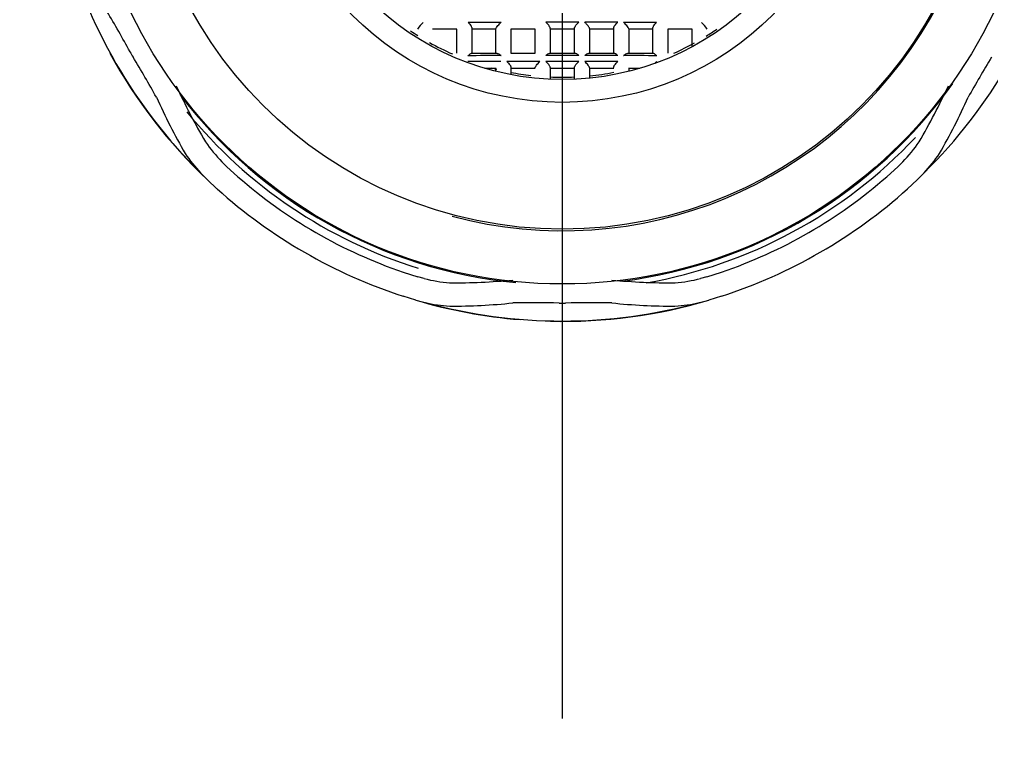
# Model space of a CAD drawing. Header units: millimetres. Extents: x -60 to 7633, y -2614 to 2146.
# Drawn here: x 4808.29 to 4829.59, y -1098.68 to -1082.4 of the extents above; entities that cross this region are included whole.
import ezdxf
from ezdxf.lldxf.tags import DXFTag

# ---------------------------------------------------------------- set-up
doc = ezdxf.new("R2010")
doc.units = ezdxf.units.MM
doc.layers.get('0').update_dxf_attribs({"color": 250})
tags = doc.linetypes.add('CENTER2', pattern=[28.575, 19.05, -3.175, 3.175, -3.175]).pattern_tags.tags
tags[10:11] = [DXFTag(74, 4), DXFTag(75, 0), DXFTag(340, '0'), DXFTag(46, 0.0), DXFTag(50, 0.0), DXFTag(44, 0.0), DXFTag(45, 0.0)]
tags[8:9] = [DXFTag(74, 4), DXFTag(75, 0), DXFTag(340, '0'), DXFTag(46, 0.0), DXFTag(50, 0.0), DXFTag(44, 0.0), DXFTag(45, 0.0)]
tags[6:7] = [DXFTag(74, 4), DXFTag(75, 0), DXFTag(340, '0'), DXFTag(46, 0.0), DXFTag(50, 0.0), DXFTag(44, 0.0), DXFTag(45, 0.0)]
tags[4:5] = [DXFTag(74, 4), DXFTag(75, 0), DXFTag(340, '0'), DXFTag(46, 0.0), DXFTag(50, 0.0), DXFTag(44, 0.0), DXFTag(45, 0.0)]

msp = doc.modelspace()

# ---------------------------------------------------------------- linework, layer by layer
at = {"linetype": 'CENTER2'}
msp.add_line((4820.183, -1057.712), (4820.183, -1097.712), dxfattribs=at)
at = {"linetype": 'Continuous'}
for p, q in [((4817.868, -1082.607), (4817.338, -1082.607)), ((4817.868, -1083.137), (4817.868, -1082.607)), ((4818.198, -1082.585), (4818.198, -1083.137)), ((4818.728, -1082.607), (4818.198, -1082.607)), ((4818.728, -1083.137), (4818.728, -1082.6)), ((4819.058, -1082.607), (4819.058, -1083.137)), ((4819.588, -1082.607), (4819.058, -1082.607)), ((4819.588, -1083.137), (4819.588, -1082.607)), ((4819.918, -1082.592), (4819.918, -1083.137)), ((4820.448, -1082.607), (4819.918, -1082.607)), ((4820.448, -1083.137), (4820.448, -1082.592)), ((4820.778, -1082.596), (4820.778, -1083.137)), ((4821.308, -1082.607), (4820.778, -1082.607)), ((4821.308, -1083.137), (4821.308, -1082.588)), ((4821.638, -1082.6), (4821.638, -1083.137)), ((4822.168, -1082.607), (4821.638, -1082.607)), ((4822.168, -1083.137), (4822.168, -1082.585)), ((4822.498, -1082.607), (4822.498, -1083.137)), ((4823.028, -1082.607), (4822.498, -1082.607)), ((4823.028, -1083.001), (4823.028, -1082.607)), ((4818.193, -1083.137), (4818.747, -1083.137)), ((4819.058, -1083.137), (4819.588, -1083.137)), ((4819.906, -1083.137), (4820.46, -1083.137)), ((4820.762, -1083.137), (4821.316, -1083.137)), ((4821.619, -1083.137), (4822.173, -1083.137)), ((4818.728, -1083.467), (4818.485, -1083.467)), ((4818.728, -1083.532), (4818.728, -1083.459)), ((4819.058, -1083.448), (4819.058, -1083.608)), ((4819.588, -1083.467), (4819.058, -1083.467)), ((4819.918, -1083.452), (4819.918, -1083.708)), ((4820.448, -1083.467), (4819.918, -1083.467)), ((4820.448, -1083.708), (4820.448, -1083.452)), ((4820.778, -1083.456), (4820.778, -1083.684)), ((4821.308, -1083.467), (4820.778, -1083.467)), ((4821.638, -1083.459), (4821.638, -1083.532)), ((4821.88, -1083.467), (4821.638, -1083.467)), ((4812.826, -1085.618), (4812.725, -1085.517)), ((4812.826, -1085.618), (4813.073, -1085.841)), ((4827.293, -1085.841), (4827.54, -1085.618)), ((4827.641, -1085.517), (4827.54, -1085.618)), ((4812.257, -1085.757), (4812.406, -1085.91)), ((4812.616, -1086.104), (4812.406, -1085.91)), ((4827.959, -1085.91), (4827.749, -1086.104)), ((4827.959, -1085.91), (4828.109, -1085.757)), ((4816.698, -1087.934), (4817.014, -1088.036)), ((4817.153, -1088.073), (4817.014, -1088.036)), ((4823.352, -1088.036), (4823.213, -1088.073)), ((4823.352, -1088.036), (4823.668, -1087.934)), ((4816.971, -1088.545), (4816.698, -1088.461)), ((4823.668, -1088.461), (4823.395, -1088.545)), ((4816.971, -1088.545), (4817.178, -1088.598)), ((4823.187, -1088.598), (4823.395, -1088.545))]:
    msp.add_line(p, q, dxfattribs=at)
for radius in [154.995, 153.2, 152.997, 152.9, 152.7, 32.5, 32, 10.48, 9.28, 6.5, 6]:
    msp.add_circle((4820.183, -1077.712), radius, dxfattribs=at)
for centre, radius, start, end in [((4820.183, -1077.712), 9.315, 255, 195), ((4820.183, -1077.711), 11.294, 194.5713, 225.4287), ((4820.183, -1077.711), 11.294, 314.5713, 345.4287), ((4791.114, -1093.751), 22.302, 28.5195, 31.1307), ((4817.608, -1083.019), 0.729, 130.4844, 145.4311), ((4821.058, -1906.993), 824.537, 90.154031, 90.204317), ((4820.183, -1536.881), 454.425, 89.95446, 90.04554), ((4820.096, -1607.551), 525.094, 89.85818, 89.93704), ((4819.308, -1907.008), 824.552, 89.795684, 89.845969), ((4822.758, -1083.019), 0.729, 34.5689, 49.5156), ((4820.183, -1077.712), 5.95, 236.0321, 237.865), ((4820.183, -1077.712), 5.95, 301.95, 304.6419), ((4820.183, -1077.712), 5.95, 240.7042, 246.1217), ((4820.183, -1077.712), 5.95, 294.2372, 299.156), ((4820.183, -1077.712), 11.3, 208.6966, 226.5137), ((4820.529, -1077.512), 11.3, 209.6542, 210.3458), ((4792.522, -1094.423), 21.418, 28.8155, 31.5343), ((4820.794, -2025.133), 941.947, 90.118875, 90.16293), ((4820.76, -2050.025), 966.709, 90.113853, 90.156784), ((4820.245, -1785.167), 701.85, 90.045103, 90.104188), ((4820.183, -1686.825), 603.639, 89.965668, 90.034332), ((4820.183, -1715.764), 632.447, 89.967225, 90.032775), ((4820.118, -1756.379), 673.193, 89.891138, 89.952727), ((4820.121, -1785.172), 701.856, 89.895812, 89.954897), ((4819.572, -2025.122), 941.936, 89.83707, 89.881125), ((4822.503, -1083.601), 0.378, 131.8919, 141.5462), ((4848.608, -1094.867), 22.302, 148.5195, 151.1307), ((4820.183, -1077.712), 5.95, 254.8976, 256.0699), ((4820.183, -1077.712), 5.95, 259.1073, 263.3418), ((4820.183, -1077.712), 5.95, 275.8014, 280.9691), ((4820.183, -1077.712), 5.95, 267.3786, 272.5838), ((4823.778, -1078.348), 13.25, 204.5243, 210.5184), ((4820.183, -1077.712), 10.5, 277.2059, 324.5645), ((4816.587, -1078.348), 13.25, 329.4816, 335.4757), ((4823.414, -1078.675), 13.283, 204.0994, 210.0807), ((4820.183, -1077.712), 10.5, 217.1287, 264.421), ((4816.952, -1078.675), 13.283, 329.9193, 335.9006), ((4820.183, -1077.712), 10.616, 219.2068, 252.6874), ((4815.051, -1083.241), 3.254, 214.3269, 224.3587), ((4820.183, -1077.712), 10.616, 279.9622, 316.7782), ((4825.313, -1083.24), 3.256, 315.6446, 325.6699), ((4814.535, -1083.597), 3.139, 213.5756, 223.4795), ((4825.833, -1083.599), 3.137, 316.5172, 326.4277), ((4820.183, -1077.712), 10.8, 228.8254, 251.1746), ((4820.183, -1077.712), 10.8, 288.8254, 311.1746), ((4820.183, -1077.712), 11.3, 227.9632, 252.0368), ((4820.183, -1077.712), 11.3, 287.9632, 312.0368), ((4817.96, -1084.919), 3.256, 255.6446, 265.6699), ((4817.834, -1074.916), 13.25, 269.4816, 275.4757), ((4822.532, -1074.916), 13.25, 264.5243, 270.5184), ((4822.406, -1084.921), 3.254, 274.3269, 284.3587), ((4820.183, -1077.712), 11.3, 253.4863, 265.2975), ((4817.91, -1085.548), 3.137, 256.5172, 266.4277), ((4820.183, -1077.711), 11.294, 254.5713, 285.4287), ((4817.733, -1075.395), 13.283, 269.9193, 275.9006), ((4819.538, -1110.906), 22.302, 88.5195, 91.1307), ((4820.183, -1077.712), 11.3, 268.6966, 286.5137), ((4820.183, -1077.312), 11.3, 269.6542, 270.3458), ((4820.825, -1110.022), 21.418, 88.8155, 91.5343), ((4822.633, -1075.395), 13.283, 264.0994, 270.0807), ((4822.456, -1085.546), 3.139, 273.5756, 283.4795)]:
    msp.add_arc(centre, radius, start, end, dxfattribs=at)
for points, knots in [([(4818.118, -1082.461), (4818.118, -1082.461), (4818.119, -1082.462), (4818.119, -1082.462), (4818.132, -1082.474), (4818.145, -1082.488), (4818.157, -1082.502), (4818.166, -1082.514), (4818.175, -1082.526), (4818.182, -1082.539), (4818.187, -1082.547), (4818.191, -1082.555), (4818.193, -1082.563), (4818.196, -1082.571), (4818.198, -1082.578), (4818.198, -1082.585)], [0, 0, 0, 0, 0.012191, 0.012191, 0.012191, 0.345656, 0.345656, 0.345656, 0.626474, 0.626474, 0.626474, 0.812184, 0.812184, 0.812184, 1, 1, 1, 1]), ([(4818.728, -1082.6), (4818.728, -1082.594), (4818.733, -1082.583), (4818.749, -1082.558), (4818.76, -1082.544), (4818.793, -1082.504), (4818.818, -1082.479), (4818.841, -1082.458)], [0, 0, 0, 0, 0.25, 0.25, 0.5, 0.5, 1, 1, 1, 1]), ([(4819.918, -1082.592), (4819.918, -1082.587), (4819.917, -1082.581), (4819.914, -1082.574), (4819.912, -1082.568), (4819.909, -1082.561), (4819.905, -1082.554), (4819.899, -1082.544), (4819.892, -1082.533), (4819.884, -1082.523), (4819.873, -1082.509), (4819.861, -1082.495), (4819.849, -1082.482), (4819.84, -1082.474), (4819.832, -1082.466), (4819.823, -1082.458), (4819.823, -1082.458), (4819.822, -1082.457), (4819.822, -1082.457)], [0, 0, 0, 0, 0.146971, 0.146971, 0.146971, 0.292613, 0.292613, 0.292613, 0.502793, 0.502793, 0.502793, 0.793256, 0.793256, 0.793256, 0.98921, 0.98921, 0.98921, 1, 1, 1, 1]), ([(4820.448, -1082.592), (4820.448, -1082.587), (4820.449, -1082.581), (4820.451, -1082.574), (4820.454, -1082.568), (4820.457, -1082.561), (4820.461, -1082.554), (4820.467, -1082.544), (4820.474, -1082.533), (4820.482, -1082.523), (4820.492, -1082.509), (4820.505, -1082.495), (4820.517, -1082.482), (4820.525, -1082.474), (4820.534, -1082.466), (4820.543, -1082.458), (4820.543, -1082.458), (4820.544, -1082.457), (4820.544, -1082.457)], [0, 0, 0, 0, 0.146971, 0.146971, 0.146971, 0.292613, 0.292613, 0.292613, 0.502793, 0.502793, 0.502793, 0.793256, 0.793256, 0.793256, 0.98921, 0.98921, 0.98921, 1, 1, 1, 1]), ([(4820.778, -1082.596), (4820.778, -1082.592), (4820.777, -1082.587), (4820.775, -1082.582), (4820.773, -1082.576), (4820.769, -1082.57), (4820.766, -1082.564), (4820.761, -1082.555), (4820.754, -1082.546), (4820.748, -1082.537), (4820.738, -1082.524), (4820.727, -1082.511), (4820.716, -1082.499), (4820.703, -1082.485), (4820.688, -1082.47), (4820.674, -1082.458), (4820.674, -1082.458), (4820.673, -1082.457), (4820.673, -1082.457)], [0, 0, 0, 0, 0.129049, 0.129049, 0.129049, 0.257259, 0.257259, 0.257259, 0.432473, 0.432473, 0.432473, 0.68013, 0.68013, 0.68013, 0.989883, 0.989883, 0.989883, 1, 1, 1, 1]), ([(4821.308, -1082.588), (4821.308, -1082.582), (4821.309, -1082.575), (4821.312, -1082.568), (4821.314, -1082.561), (4821.318, -1082.553), (4821.322, -1082.545), (4821.329, -1082.534), (4821.337, -1082.522), (4821.346, -1082.511), (4821.357, -1082.496), (4821.37, -1082.482), (4821.384, -1082.469), (4821.387, -1082.466), (4821.391, -1082.463), (4821.394, -1082.459), (4821.394, -1082.459), (4821.395, -1082.459), (4821.395, -1082.458)], [0, 0, 0, 0, 0.167273, 0.167273, 0.167273, 0.332789, 0.332789, 0.332789, 0.579523, 0.579523, 0.579523, 0.906487, 0.906487, 0.906487, 0.9885, 0.9885, 0.9885, 1, 1, 1, 1]), ([(4821.638, -1082.6), (4821.638, -1082.594), (4821.633, -1082.583), (4821.617, -1082.558), (4821.606, -1082.544), (4821.573, -1082.504), (4821.548, -1082.479), (4821.524, -1082.458)], [0, 0, 0, 0, 0.25, 0.25, 0.5, 0.5, 1, 1, 1, 1]), ([(4822.168, -1082.585), (4822.168, -1082.578), (4822.169, -1082.571), (4822.172, -1082.563), (4822.175, -1082.555), (4822.179, -1082.547), (4822.184, -1082.539), (4822.191, -1082.526), (4822.199, -1082.514), (4822.209, -1082.502), (4822.22, -1082.488), (4822.233, -1082.474), (4822.246, -1082.462), (4822.247, -1082.462), (4822.247, -1082.461), (4822.248, -1082.461)], [0, 0, 0, 0, 0.187816, 0.187816, 0.187816, 0.373526, 0.373526, 0.373526, 0.654344, 0.654344, 0.654344, 0.987809, 0.987809, 0.987809, 1, 1, 1, 1]), ([(4818.115, -1083.19), (4818.116, -1083.189), (4818.116, -1083.189), (4818.117, -1083.189), (4818.127, -1083.179), (4818.137, -1083.171), (4818.146, -1083.164), (4818.158, -1083.155), (4818.168, -1083.147), (4818.177, -1083.142), (4818.184, -1083.139), (4818.189, -1083.137), (4818.193, -1083.137)], [0, 0, 0, 0, 0.013794, 0.013794, 0.013794, 0.332699, 0.332699, 0.332699, 0.717117, 0.717117, 0.717117, 1, 1, 1, 1]), ([(4818.747, -1083.137), (4818.754, -1083.137), (4818.763, -1083.139), (4818.772, -1083.142), (4818.783, -1083.147), (4818.795, -1083.154), (4818.808, -1083.163), (4818.818, -1083.17), (4818.828, -1083.178), (4818.838, -1083.187), (4818.839, -1083.187), (4818.839, -1083.188), (4818.84, -1083.188)], [0, 0, 0, 0, 0.297124, 0.297124, 0.297124, 0.675161, 0.675161, 0.675161, 0.985035, 0.985035, 0.985035, 1, 1, 1, 1]), ([(4819.821, -1083.187), (4819.822, -1083.186), (4819.822, -1083.186), (4819.823, -1083.185), (4819.832, -1083.178), (4819.841, -1083.17), (4819.849, -1083.164), (4819.862, -1083.155), (4819.874, -1083.148), (4819.884, -1083.143), (4819.893, -1083.139), (4819.9, -1083.137), (4819.906, -1083.137)], [0, 0, 0, 0, 0.014647, 0.014647, 0.014647, 0.296301, 0.296301, 0.296301, 0.696508, 0.696508, 0.696508, 1, 1, 1, 1]), ([(4820.545, -1083.187), (4820.544, -1083.186), (4820.544, -1083.186), (4820.543, -1083.185), (4820.534, -1083.178), (4820.525, -1083.17), (4820.516, -1083.164), (4820.504, -1083.155), (4820.492, -1083.148), (4820.481, -1083.143), (4820.473, -1083.139), (4820.466, -1083.137), (4820.46, -1083.137)], [0, 0, 0, 0, 0.014647, 0.014647, 0.014647, 0.296301, 0.296301, 0.296301, 0.696508, 0.696508, 0.696508, 1, 1, 1, 1]), ([(4820.673, -1083.187), (4820.674, -1083.186), (4820.674, -1083.186), (4820.675, -1083.186), (4820.684, -1083.178), (4820.693, -1083.17), (4820.703, -1083.164), (4820.715, -1083.155), (4820.727, -1083.147), (4820.739, -1083.143), (4820.747, -1083.139), (4820.755, -1083.137), (4820.762, -1083.137)], [0, 0, 0, 0, 0.0149, 0.0149, 0.0149, 0.303312, 0.303312, 0.303312, 0.696338, 0.696338, 0.696338, 1, 1, 1, 1]), ([(4821.397, -1083.188), (4821.397, -1083.187), (4821.396, -1083.187), (4821.396, -1083.187), (4821.386, -1083.178), (4821.377, -1083.171), (4821.368, -1083.164), (4821.356, -1083.155), (4821.345, -1083.148), (4821.335, -1083.143), (4821.327, -1083.139), (4821.321, -1083.137), (4821.316, -1083.137)], [0, 0, 0, 0, 0.014252, 0.014252, 0.014252, 0.306746, 0.306746, 0.306746, 0.70396, 0.70396, 0.70396, 1, 1, 1, 1]), ([(4821.526, -1083.188), (4821.526, -1083.188), (4821.527, -1083.187), (4821.527, -1083.187), (4821.537, -1083.178), (4821.548, -1083.17), (4821.558, -1083.163), (4821.57, -1083.154), (4821.583, -1083.147), (4821.594, -1083.142), (4821.603, -1083.139), (4821.612, -1083.137), (4821.619, -1083.137)], [0, 0, 0, 0, 0.014965, 0.014965, 0.014965, 0.324839, 0.324839, 0.324839, 0.702876, 0.702876, 0.702876, 1, 1, 1, 1]), ([(4822.25, -1083.19), (4822.25, -1083.189), (4822.249, -1083.189), (4822.249, -1083.189), (4822.239, -1083.179), (4822.229, -1083.171), (4822.219, -1083.164), (4822.208, -1083.155), (4822.197, -1083.147), (4822.189, -1083.142), (4822.182, -1083.139), (4822.176, -1083.137), (4822.173, -1083.137)], [0, 0, 0, 0, 0.013794, 0.013794, 0.013794, 0.332699, 0.332699, 0.332699, 0.717117, 0.717117, 0.717117, 1, 1, 1, 1]), ([(4818.968, -1083.318), (4818.969, -1083.318), (4818.969, -1083.319), (4818.97, -1083.319), (4818.974, -1083.323), (4818.979, -1083.327), (4818.983, -1083.331), (4818.997, -1083.344), (4819.009, -1083.359), (4819.021, -1083.373), (4819.029, -1083.384), (4819.037, -1083.396), (4819.044, -1083.407), (4819.048, -1083.415), (4819.051, -1083.422), (4819.054, -1083.429), (4819.056, -1083.436), (4819.058, -1083.443), (4819.058, -1083.448)], [0, 0, 0, 0, 0.011348, 0.011348, 0.011348, 0.116907, 0.116907, 0.116907, 0.436701, 0.436701, 0.436701, 0.675798, 0.675798, 0.675798, 0.837062, 0.837062, 0.837062, 1, 1, 1, 1]), ([(4819.588, -1083.456), (4819.588, -1083.452), (4819.589, -1083.447), (4819.591, -1083.441), (4819.593, -1083.436), (4819.596, -1083.429), (4819.6, -1083.423), (4819.605, -1083.414), (4819.612, -1083.405), (4819.618, -1083.395), (4819.628, -1083.383), (4819.639, -1083.37), (4819.65, -1083.358), (4819.663, -1083.343), (4819.677, -1083.33), (4819.691, -1083.318), (4819.691, -1083.318), (4819.692, -1083.317), (4819.692, -1083.317)], [0, 0, 0, 0, 0.130615, 0.130615, 0.130615, 0.260342, 0.260342, 0.260342, 0.438697, 0.438697, 0.438697, 0.690382, 0.690382, 0.690382, 0.989825, 0.989825, 0.989825, 1, 1, 1, 1]), ([(4819.918, -1083.452), (4819.918, -1083.447), (4819.917, -1083.441), (4819.914, -1083.435), (4819.912, -1083.429), (4819.909, -1083.422), (4819.905, -1083.415), (4819.899, -1083.404), (4819.892, -1083.394), (4819.884, -1083.384), (4819.873, -1083.37), (4819.861, -1083.356), (4819.849, -1083.343), (4819.84, -1083.334), (4819.831, -1083.326), (4819.822, -1083.318), (4819.822, -1083.318), (4819.822, -1083.317), (4819.821, -1083.317)], [0, 0, 0, 0, 0.145875, 0.145875, 0.145875, 0.290449, 0.290449, 0.290449, 0.498511, 0.498511, 0.498511, 0.786425, 0.786425, 0.786425, 0.989253, 0.989253, 0.989253, 1, 1, 1, 1]), ([(4820.448, -1083.452), (4820.448, -1083.447), (4820.449, -1083.441), (4820.451, -1083.435), (4820.454, -1083.429), (4820.457, -1083.422), (4820.461, -1083.415), (4820.467, -1083.404), (4820.474, -1083.394), (4820.482, -1083.384), (4820.492, -1083.37), (4820.504, -1083.356), (4820.517, -1083.343), (4820.525, -1083.334), (4820.534, -1083.326), (4820.543, -1083.318), (4820.544, -1083.318), (4820.544, -1083.317), (4820.545, -1083.317)], [0, 0, 0, 0, 0.145875, 0.145875, 0.145875, 0.290449, 0.290449, 0.290449, 0.498511, 0.498511, 0.498511, 0.786425, 0.786425, 0.786425, 0.989253, 0.989253, 0.989253, 1, 1, 1, 1]), ([(4820.778, -1083.456), (4820.778, -1083.452), (4820.777, -1083.447), (4820.775, -1083.441), (4820.772, -1083.436), (4820.769, -1083.429), (4820.766, -1083.423), (4820.761, -1083.414), (4820.754, -1083.405), (4820.747, -1083.395), (4820.738, -1083.383), (4820.727, -1083.37), (4820.716, -1083.358), (4820.702, -1083.343), (4820.688, -1083.33), (4820.675, -1083.318), (4820.674, -1083.318), (4820.674, -1083.317), (4820.673, -1083.317)], [0, 0, 0, 0, 0.130615, 0.130615, 0.130615, 0.260342, 0.260342, 0.260342, 0.438697, 0.438697, 0.438697, 0.690382, 0.690382, 0.690382, 0.989825, 0.989825, 0.989825, 1, 1, 1, 1]), ([(4821.308, -1083.448), (4821.308, -1083.443), (4821.309, -1083.436), (4821.312, -1083.429), (4821.314, -1083.422), (4821.318, -1083.415), (4821.322, -1083.407), (4821.328, -1083.396), (4821.336, -1083.384), (4821.345, -1083.373), (4821.356, -1083.359), (4821.369, -1083.344), (4821.382, -1083.331), (4821.387, -1083.327), (4821.391, -1083.323), (4821.396, -1083.319), (4821.396, -1083.319), (4821.397, -1083.318), (4821.397, -1083.318)], [0, 0, 0, 0, 0.162938, 0.162938, 0.162938, 0.324202, 0.324202, 0.324202, 0.563299, 0.563299, 0.563299, 0.883093, 0.883093, 0.883093, 0.988652, 0.988652, 0.988652, 1, 1, 1, 1])]:
    msp.add_open_spline(points, degree=3, knots=knots, dxfattribs=at)

doc.saveas('drawing.dxf')
